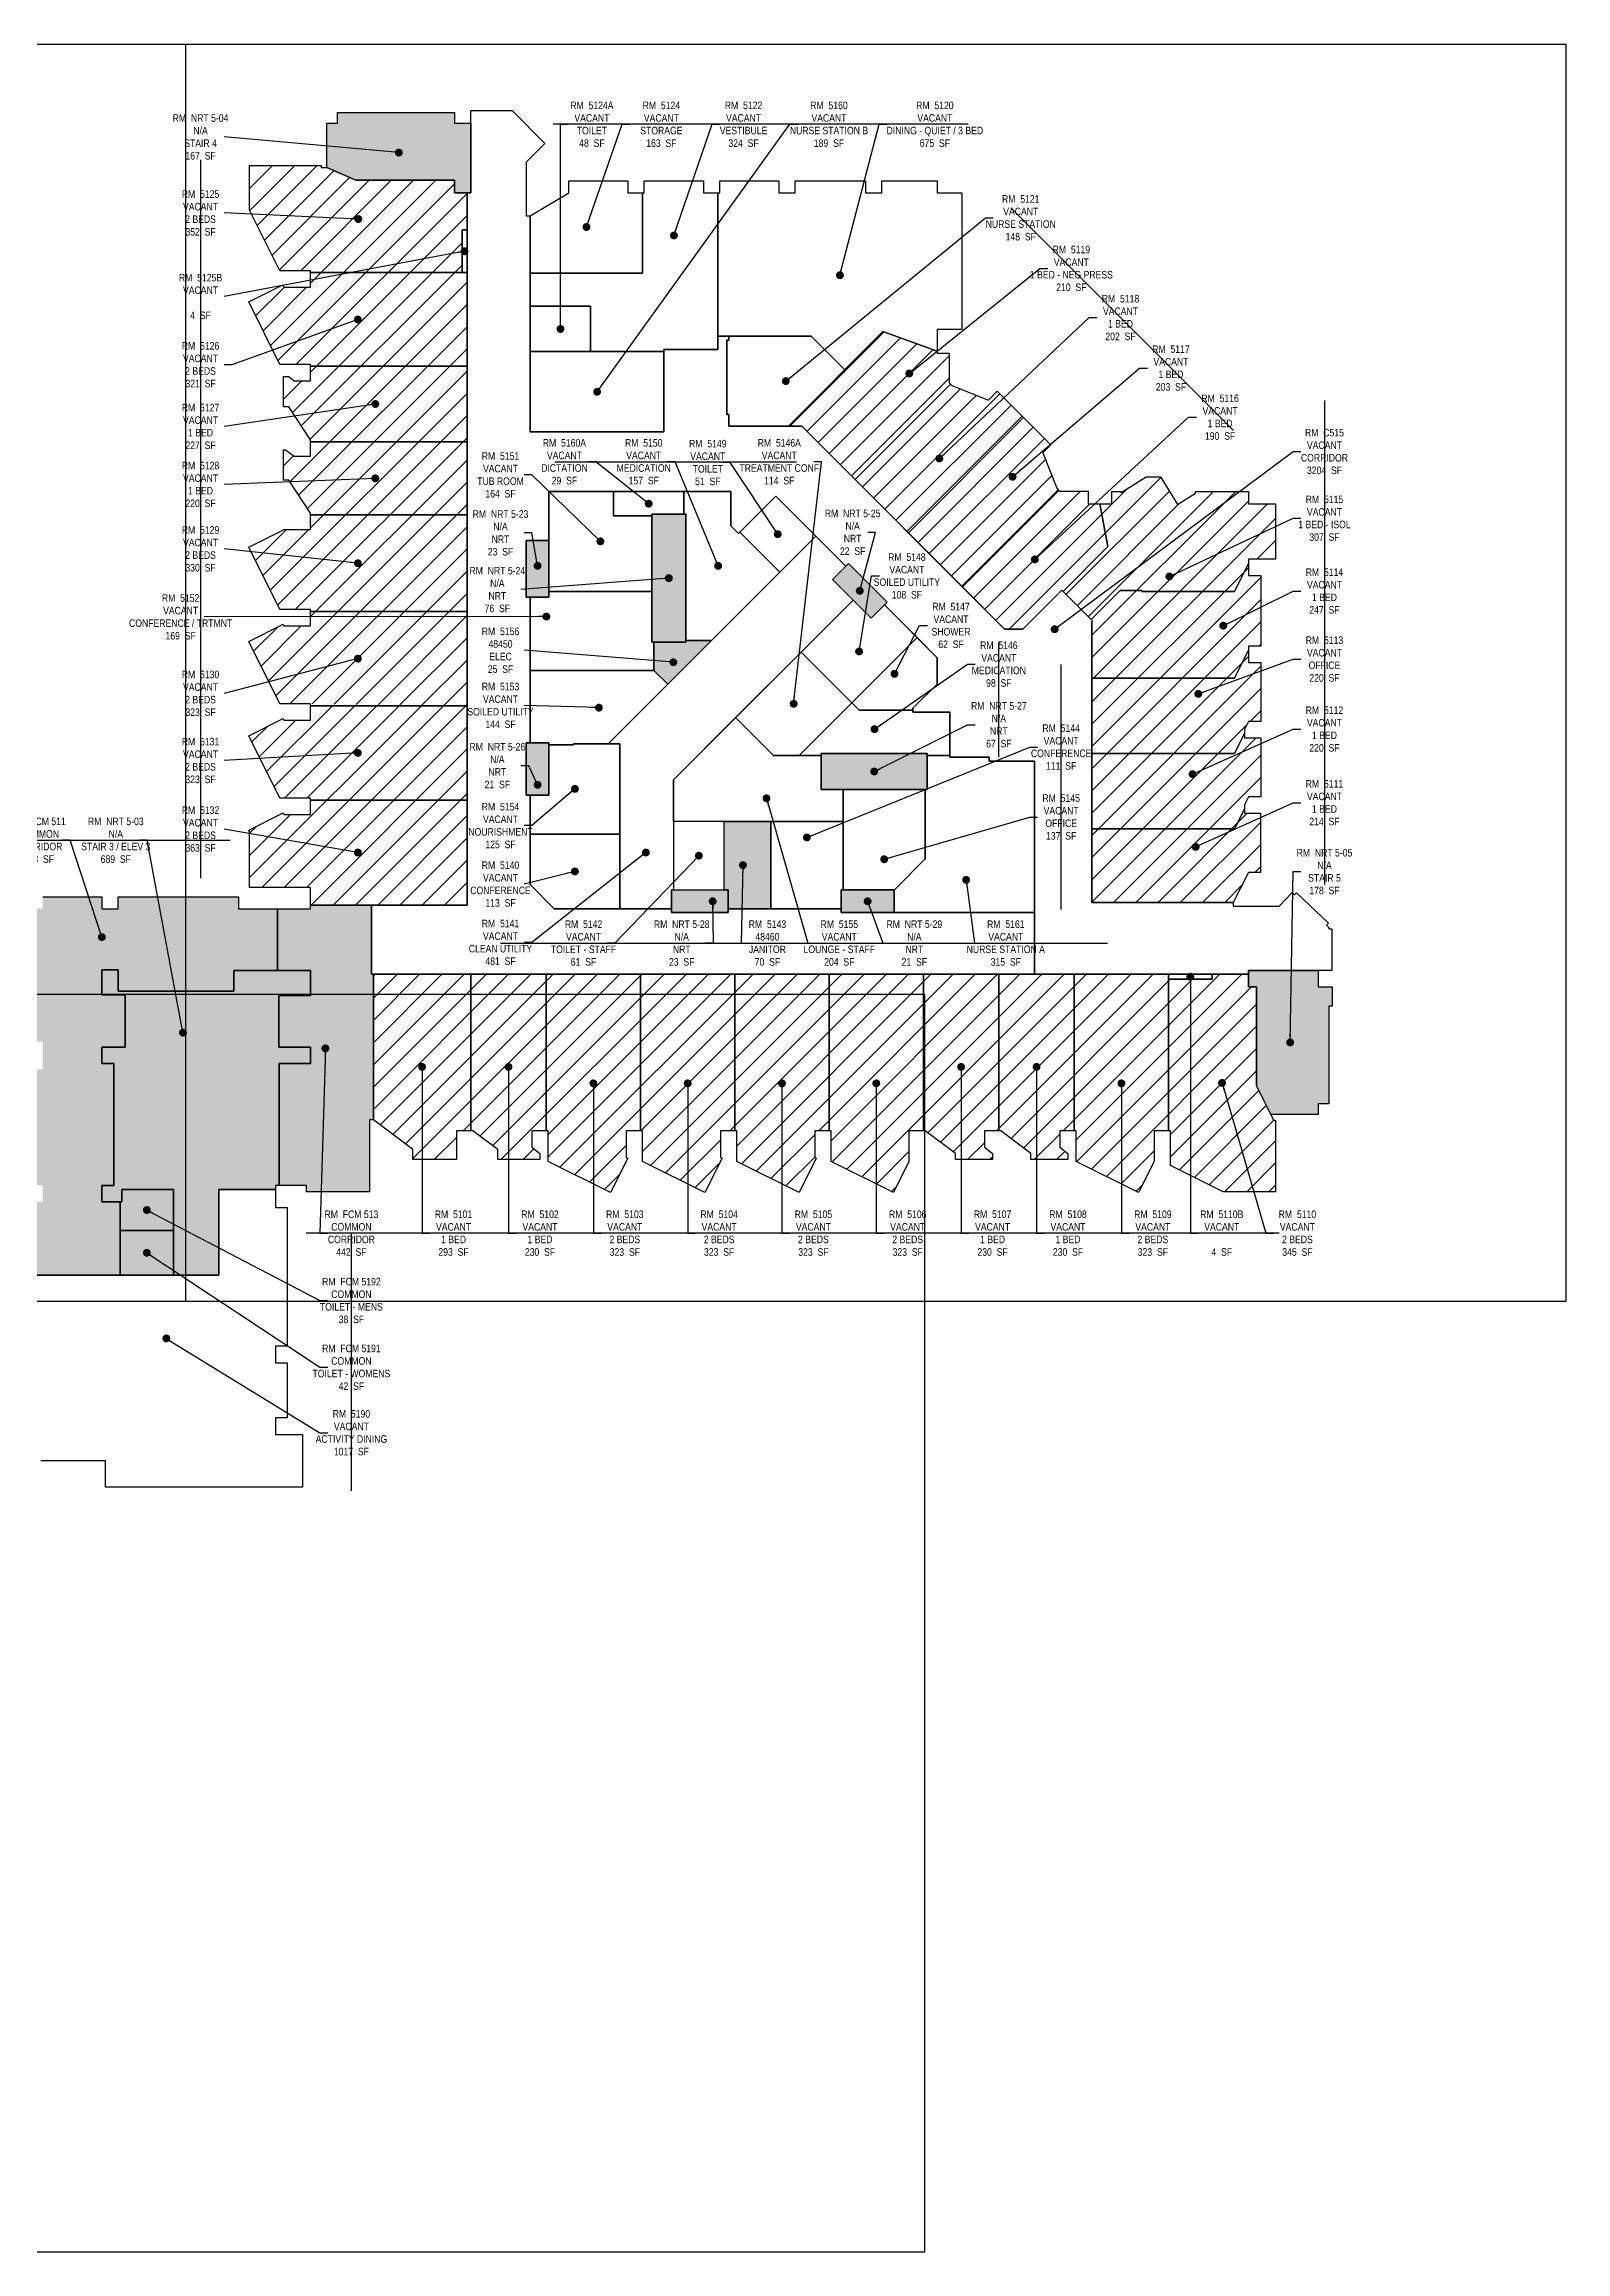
# Model space of a CAD drawing. Header units: inches. Extents: x -324 to 5664, y -490 to 4257.
# Drawn here: x 3243 to 5664, y -490 to 3022 of the extents above; entities that cross this region are included whole.
import ezdxf

# ---------------------------------------------------------------- set-up
doc = ezdxf.new("R2010")
doc.units = ezdxf.units.IN
doc.header["$LTSCALE"] = 48
doc.header["$MEASUREMENT"] = 0
doc.layers.get('Defpoints').update_dxf_attribs({"color": 31})
for name, color, linetype in [('0-LABEL', 3, 'Continuous'), ('1-NRT', 200, 'Continuous'), ('1-NRT-PTN', 253, 'Continuous'), ('3-FCM', 190, 'Continuous'), ('3-FCM-PTN', 9, 'Continuous'), ('4-OCC', 6, 'Continuous'), ('4-OCC-PTN', 95, 'Continuous'), ('4-VACANT', 60, 'Continuous'), ('4-VACANT-NONLICENSED-PTN', 253, 'Continuous')]:
    doc.layers.add(name, color=color, linetype=linetype)
doc.layers.add('VP-Window', color=2, linetype='Continuous', plot=False)
doc.styles.add('ArialN', font='ARIALN.TTF')
doc.dimstyles.new('AB-200', dxfattribs={"dimscale": 200, "dimtxt": 0.070312, "dimasz": 0.0625, "dimexe": 0.0625, "dimexo": 0.125, "dimgap": 0.1875, "dimtad": 0, "dimdec": 4, "dimrnd": 0.0625, "dimzin": 0, "dimdsep": 46, "dimlunit": 4, "dimtxsty": 'ArialN', "dimblk": 'ARCHTICK', "dimcen": 0.0625, "dimclrd": 256, "dimclre": 256, "dimclrt": 256, "dimadec": 0, "dimazin": 0, "dimtfac": 1, "dimtdec": 4, "dimtofl": 0, "dimtmove": 2, "dimatfit": 3, "dimldrblk": 'DOT', "dimfxl": 0, "dimfrac": 2, "dimtolj": 1, "dimtzin": 0, "dimlwd": -1, "dimlwe": -1, "dimarcsym": 0})

# ---------------------------------------------------------------- blocks, each defined once
blk = doc.blocks.new('_ArchTick')
at = {"const_width": 0.15}
blk.add_lwpolyline([(-0.5, -0.5), (0.5, 0.5)], dxfattribs=at)
blk = doc.blocks.new('_Dot')
at = {"lineweight": -2}
blk.add_line((-0.5, 0), (-1, 0), dxfattribs=at)
at = {"const_width": 0.5}
blk.add_lwpolyline([(-0.25, 0, 1), (0.25, 0, 1)], format="xyb", close=True, dxfattribs=at)

msp = doc.modelspace()

# ---------------------------------------------------------------- hatches: boundary and pattern name
at = {"layer": '1-NRT-PTN'}
for points in [[(3692.5, 2825.43377), (3692.5, 2896), (3709.5, 2896), (3709.5, 2913), (3895.5, 2913), (3895.5, 2896), (3921.5, 2896), (3921.5, 2785), (3895.5, 2785), (3895.5, 2805), (3738.46208, 2805)], [(4209.5, 2274), (4263.5, 2274), (4263.5, 2070), (4209.5, 2070)], [(4009.67066, 2232), (4045.73572, 2232), (4045.73572, 2142), (4009.67066, 2142)], [(4558.22792, 2108.36039), (4496.70963, 2169.87868), (4522.16548, 2195.33452), (4583.68377, 2133.81623)], [(4045.73572, 1827), (4009.67066, 1827), (4009.67066, 1910), (4045.73572, 1910)], [(4479, 1893), (4647.5, 1893), (4647.5, 1836), (4479, 1836)], [(4240.73572, 1676), (4330.73572, 1676), (4330.73572, 1640), (4240.73572, 1640)], [(4594.73572, 1640), (4510.73572, 1640), (4510.73572, 1676), (4594.73572, 1676)], [(3520.73572, 1063.375), (3448.73572, 1063.375), (3448.73572, 1199.28465), (3366.49586, 1199.28465), (3366.49586, 1180), (3334.5, 1180), (3334.5, 1206), (3353.5, 1206), (3353.5, 1400), (3334.5, 1400), (3334.5, 1426), (3371.5, 1426), (3371.5, 1509), (3334.5, 1509), (3334.5, 1549), (3360.5, 1549), (3360.5, 1515), (3544.5, 1515), (3544.5, 1548), (3666.5, 1548), (3666.5, 1508), (3615.968, 1508), (3615.968, 1426), (3666.5, 1426), (3666.5, 1400), (3616.5, 1400), (3616.5, 1206), (3610.5, 1206), (3610.5, 1199.28465), (3520.73572, 1199.28465)], [(5158.5, 1548), (5269.5, 1548), (5269.5, 1522), (5291.5, 1522), (5291.5, 1491), (5286.5, 1491), (5286.5, 1336), (5269.5, 1336), (5269.5, 1319), (5204.08769, 1319), (5194.04577, 1319), (5171.5, 1364.55494), (5171.5, 1522), (5158.5, 1522)]]:
    msp.add_hatch(color=256, dxfattribs=at).paths.add_polyline_path(points)
at = {"layer": '3-FCM-PTN'}
for points in [[(3363.49586, 1180), (3363.49586, 1063.375), (3220.5, 1063.375), (3220.5, 1180), (3240.5, 1180), (3240.5, 1206), (3220.5, 1206), (3220.5, 1353.5), (3226.5, 1353.5), (3226.5, 1359.5), (3216.73572, 1359.5), (3216.73572, 1390.63533), (3240.5, 1390.63533), (3240.5, 1434.84467), (3177.44671, 1434.84467), (3177.44671, 1434), (3163.5, 1434), (3163.5, 1532), (3192.5, 1532), (3192.5, 1646), (3240.5, 1646), (3240.5, 1665), (3334.5, 1665), (3334.5, 1646), (3360.5, 1646), (3360.5, 1665), (3552, 1665), (3552, 1646.17644), (3613.73572, 1646.17644), (3613.73572, 1548), (3544.5, 1548), (3544.5, 1515), (3360.5, 1515), (3360.5, 1549), (3334.5, 1549), (3334.5, 1509), (3371.5, 1509), (3371.5, 1426), (3334.5, 1426), (3334.5, 1400), (3353.5, 1400), (3353.5, 1206), (3334.5, 1206), (3334.5, 1180)], [(3613.73572, 1548), (3613.73572, 1646.17644), (3640.5, 1646.17644), (3640.5, 1646), (3666.5, 1646), (3666.5, 1652), (3763.5, 1652), (3763.5, 1542), (3766.5, 1542), (3766.5, 1310.25463), (3760.5, 1310.25463), (3760.5, 1196), (3660, 1196), (3660, 1206), (3616.5, 1206), (3616.5, 1400), (3666.5, 1400), (3666.5, 1426), (3615.968, 1426), (3615.968, 1508), (3666.5, 1508), (3666.5, 1548)], [(3363.49586, 1180), (3366.49586, 1180), (3366.49586, 1199.28465), (3448.73572, 1199.28465), (3448.73572, 1134.32982), (3363.49586, 1134.32982)], [(3363.49586, 1134.32982), (3448.73572, 1134.32982), (3448.73572, 1063.375), (3363.49586, 1063.375)]]:
    msp.add_hatch(color=256, dxfattribs=at).paths.add_polyline_path(points)
at = {"layer": '4-OCC-PTN'}
for color, points in [(55, [(4234.80709, 2003.43555), (4212.5, 2025), (4212.5, 2070), (4263.5, 2070), (4263.5, 2073), (4304.37154, 2073)]), (201, [(4324.73572, 1676), (4324.73572, 1785), (4398.5, 1785), (4398.5, 1646), (4330.73572, 1646), (4330.73572, 1676)])]:
    msp.add_hatch(color=color, dxfattribs=at).paths.add_polyline_path(points)
at = {"layer": '4-VACANT-NONLICENSED-PTN'}
h = msp.add_hatch(dxfattribs=at)
h.set_pattern_fill('ANSI31', color=256, scale=200)
h.paths.add_polyline_path([(5171.5, 1364.55494), (5171.5, 1522), (5158.5, 1522), (5158.5, 1542), (5100.73572, 1542), (5100.73572, 1534), (5031.5, 1534), (5031.5, 1293), (5034.5, 1293), (5034.5, 1237.7336), (5118.14937, 1196), (5201.5, 1196), (5201.5, 1310), (5198.5, 1310)])
h.paths.add_polyline_path([(5031.5, 1542), (4881.5, 1542), (4881.5, 1293), (4884.5, 1293), (4884.5, 1244.21944), (4983.87406, 1194.64062), (5008.5, 1244), (5008.5, 1293), (5031.5, 1293)])
h.paths.add_polyline_path([(4881.5, 1542), (4761.5, 1542), (4761.5, 1293), (4764.5, 1293), (4812.48711, 1257), (4812.48711, 1247), (4871.5, 1247), (4871.5, 1257), (4858.5, 1267), (4858.5, 1293), (4881.5, 1293)])
h.paths.add_polyline_path([(4761.5, 1542), (4641.5, 1542), (4641.5, 1293), (4644.5, 1293), (4692.48711, 1257), (4692.48711, 1247), (4751.5, 1247), (4751.5, 1257), (4738.5, 1267), (4738.5, 1293), (4761.5, 1293)])
h.paths.add_polyline_path([(4641.5, 1542), (4491.5, 1542), (4491.5, 1293), (4494.5, 1293), (4494.5, 1244.21944), (4593.87406, 1194.64062), (4618.5, 1244), (4618.5, 1293), (4641.5, 1293)])
h.paths.add_polyline_path([(4491.5, 1542), (4341.5, 1542), (4341.5, 1293), (4344.5, 1293), (4344.5, 1244.21944), (4443.87406, 1194.64062), (4471.09094, 1249.19319), (4468.5, 1250.48584), (4468.5, 1293), (4491.5, 1293)])
h.paths.add_polyline_path([(4341.5, 1542), (4191.5, 1542), (4191.5, 1293), (4194.5, 1293), (4194.5, 1244.21944), (4293.87406, 1194.64062), (4321.09094, 1249.19319), (4318.5, 1250.48584), (4318.5, 1293), (4341.5, 1293)])
h.paths.add_polyline_path([(4191.5, 1542), (4041.5, 1542), (4041.5, 1293), (4044.5, 1293), (4044.5, 1244.21944), (4143.87406, 1194.64062), (4171.09094, 1249.19319), (4168.5, 1250.48584), (4168.5, 1293), (4191.5, 1293)])
h.paths.add_polyline_path([(4041.5, 1542), (3921.5, 1542), (3921.5, 1293), (3924.5, 1293), (3964.48926, 1263), (3964.48926, 1247), (4031.5, 1247), (4031.5, 1256.5076), (4018.5, 1267), (4018.5, 1293), (4041.5, 1293)])
h.paths.add_polyline_path([(3921.5, 1542), (3766.5, 1542), (3766.5, 1310.25463), (3829.48926, 1263), (3829.48926, 1247), (3898.5, 1247), (3898.5, 1293), (3921.5, 1293)])
h.paths.add_polyline_path([(3915.5, 1819), (3666.5, 1819), (3666.5, 1796), (3623.98584, 1796), (3622.69319, 1798.59094), (3568.14062, 1771.37406), (3569.5, 1768.64937), (3569.5, 1680), (3666.5, 1680), (3666.5, 1652), (3915.5, 1652)])
h.paths.add_polyline_path([(3915.5, 1969), (3666.5, 1969), (3666.5, 1946), (3623.98584, 1946), (3622.69319, 1948.59094), (3568.14062, 1921.37406), (3617.71944, 1822), (3666.5, 1822), (3666.5, 1819), (3915.5, 1819)])
h.paths.add_polyline_path([(3915.5, 2119), (3666.5, 2119), (3666.5, 2096), (3623.98584, 2096), (3622.69319, 2098.59094), (3568.14062, 2071.37406), (3617.71944, 1972), (3666.5, 1972), (3915.5, 1969)])
h.paths.add_polyline_path([(3915.5, 2272.5), (3666.5, 2272.5), (3666.5, 2249.5), (3624.51528, 2249.5), (3568.14062, 2221.37406), (3617.71944, 2122), (3666.5, 2122), (3666.5, 2119), (3915.5, 2119)])
h.paths.add_polyline_path([(3915.5, 2389), (3666.5, 2389), (3666.5, 2366), (3640.5, 2366), (3626.5, 2376), (3623.49347, 2376), (3623.49347, 2328), (3631.73572, 2328), (3668.48653, 2272.5), (3915.5, 2272.5)])
h.paths.add_polyline_path([(3915.5, 2509), (3666.5, 2509), (3666.5, 2486), (3640.5, 2486), (3631.73572, 2493), (3623.49347, 2493), (3623.49347, 2444.5), (3631.73572, 2444.5), (3668.48653, 2389), (3915.5, 2389)])
h.paths.add_polyline_path([(3915.5, 2658), (3666.5, 2658), (3666.5, 2635), (3623.98584, 2635), (3622.29372, 2638.39164), (3568.14062, 2611.37406), (3617.71944, 2512), (3666.5, 2512), (3666.5, 2509), (3915.5, 2509)])
h.paths.add_polyline_path([(3915.5, 2785), (3895.5, 2785), (3895.5, 2805), (3738.46208, 2805), (3692.5, 2825.43377), (3683.5, 2825.43377), (3683.5, 2828.43377), (3569.5, 2828.43377), (3569.5, 2757.64937), (3617.71944, 2661), (3666.5, 2661), (3666.5, 2658), (3907.5, 2658), (3907.5, 2726), (3915.5, 2726)])
h = msp.add_hatch(dxfattribs=at)
h.set_pattern_fill('ANSI31', color=256, scale=200)
h.paths.add_polyline_path([(5177.5, 1798), (5152.2082, 1798), (5152.2082, 1804.7082), (5136.3541, 1773), (4909.5, 1773), (4909.5, 1764), (4909.26428, 1656), (5134.5, 1656), (5158.5, 1704), (5177.5, 1704)])
h.paths.add_polyline_path([(5178.5, 1918), (5152.2082, 1918), (5152.2082, 1924.7082), (5136.3541, 1893), (4909.5, 1893), (4909.5, 1884), (4909.5, 1839), (4909.5, 1773), (5136.3541, 1773), (5152.2082, 1804.7082), (5152.2082, 1811.41641), (5158.5, 1824), (5178.5, 1824)])
h.paths.add_polyline_path([(5178.5, 2038), (5158.5, 2038), (5158.5, 2057.2918), (5136.3541, 2013), (4909.5, 2013.11956), (4909.5, 1893), (5136.3541, 1893), (5152.2082, 1924.7082), (5152.2082, 1931.41641), (5158.5, 1944), (5178.5, 1944)])
h.paths.add_polyline_path([(5178.5, 2176), (5158.5, 2176), (5158.5, 2195.2918), (5136.3541, 2151), (4989, 2151), (4989, 2152.5), (4954.50671, 2152.5), (4908.496, 2106.48929), (4910.61732, 2104.36797), (4909.5, 2103.25065), (4909.5, 2013.11956), (5136.3541, 2013), (5158.5, 2057.2918), (5158.5, 2064), (5178.5, 2064)])
h.paths.add_polyline_path([(5201.5, 2290), (5158.5, 2290), (5158.5, 2310), (5074.5, 2310), (5074.5, 2307), (5045.7199, 2289.28917), (5018.82093, 2333), (4995.92442, 2333), (4955.94225, 2308.39559), (4954.95492, 2310), (4941, 2310), (4941, 2290), (4922.25, 2290), (4935.11062, 2222.19937), (4863.94827, 2151.03701), (4908.496, 2106.48929), (4954.50671, 2152.5), (4989, 2152.5), (4989, 2151), (5136.3541, 2151), (5158.5, 2195.2918), (5158.5, 2202), (5201.5, 2202)])
h.paths.add_polyline_path([(4935.11062, 2222.19937), (4922.25, 2290), (4903.5, 2290), (4903.5, 2310.53695), (4857.98522, 2310.53695), (4855.96511, 2312.75948), (4702.47771, 2159.27208), (4770.72392, 2091.02587), (4799.69448, 2091.02587), (4861.82695, 2153.15833), (4863.94827, 2151.03701)])
h.paths.add_polyline_path([(4855.96511, 2312.75948), (4853.945, 2314.98201), (4831.38414, 2371.38414), (4844.12868, 2384.12868), (4800.87868, 2427.37868), (4617.62489, 2244.12489), (4702.47771, 2159.27208)])
h.paths.add_polyline_path([(4800.87868, 2427.37868), (4758.87868, 2469.37868), (4744.88414, 2455.38414), (4686.6963, 2478.65928), (4684.47377, 2480.67939), (4532.77208, 2328.97771), (4617.62489, 2244.12489)])
h.paths.add_polyline_path([(4684.47377, 2480.67939), (4682.25124, 2482.69951), (4682.25124, 2530), (4663.5, 2530), (4663.5, 2533.18829), (4577.13807, 2564.26253), (4516.43777, 2503.56223), (4426.817, 2413.94146), (4447.80832, 2413.94146), (4532.77208, 2328.97771)])

# ---------------------------------------------------------------- linework, layer by layer
at = {"layer": '1-NRT'}
for points in [[(3692.5, 2825.43377), (3692.5, 2896), (3709.5, 2896), (3709.5, 2913), (3895.5, 2913), (3895.5, 2896), (3921.5, 2896), (3921.5, 2785), (3895.5, 2785), (3895.5, 2805), (3738.46208, 2805)], [(4209.5, 2274), (4263.5, 2274), (4263.5, 2070), (4209.5, 2070)], [(4009.67066, 2232), (4045.73572, 2232), (4045.73572, 2142), (4009.67066, 2142)], [(4558.22792, 2108.36039), (4496.70963, 2169.87868), (4522.16548, 2195.33452), (4583.68377, 2133.81623)], [(4045.73572, 1827), (4009.67066, 1827), (4009.67066, 1910), (4045.73572, 1910)], [(4479, 1893), (4647.5, 1893), (4647.5, 1836), (4479, 1836)], [(4240.73572, 1676), (4330.73572, 1676), (4330.73572, 1640), (4240.73572, 1640)], [(4594.73572, 1640), (4510.73572, 1640), (4510.73572, 1676), (4594.73572, 1676)], [(3520.73572, 1063.375), (3448.73572, 1063.375), (3448.73572, 1199.28465), (3366.49586, 1199.28465), (3366.49586, 1180), (3334.5, 1180), (3334.5, 1206), (3353.5, 1206), (3353.5, 1400), (3334.5, 1400), (3334.5, 1426), (3371.5, 1426), (3371.5, 1509), (3334.5, 1509), (3334.5, 1549), (3360.5, 1549), (3360.5, 1515), (3544.5, 1515), (3544.5, 1548), (3666.5, 1548), (3666.5, 1508), (3615.968, 1508), (3615.968, 1426), (3666.5, 1426), (3666.5, 1400), (3616.5, 1400), (3616.5, 1206), (3610.5, 1206), (3610.5, 1199.28465), (3520.73572, 1199.28465)], [(5158.5, 1548), (5269.5, 1548), (5269.5, 1522), (5291.5, 1522), (5291.5, 1491), (5286.5, 1491), (5286.5, 1336), (5269.5, 1336), (5269.5, 1319), (5204.08769, 1319), (5194.04577, 1319), (5171.5, 1364.55494), (5171.5, 1522), (5158.5, 1522)]]:
    msp.add_lwpolyline(points, close=True, dxfattribs=at)
at = {"layer": '3-FCM'}
msp.add_lwpolyline([(3240.5, 1665), (3334.5, 1665), (3334.5, 1646), (3360.5, 1646), (3360.5, 1665), (3552, 1665), (3552, 1646.17644), (3613.73572, 1646.17644), (3613.73572, 1548), (3544.5, 1548), (3544.5, 1515), (3360.5, 1515), (3360.5, 1549), (3334.5, 1549), (3334.5, 1509), (3371.5, 1509), (3371.5, 1426), (3334.5, 1426), (3334.5, 1400), (3353.5, 1400), (3353.5, 1206), (3334.5, 1206), (3334.5, 1180), (3363.49586, 1180), (3363.49586, 1063.375), (3220.5, 1063.375)], dxfattribs=at)
for points in [[(3613.73572, 1548), (3613.73572, 1646.17644), (3640.5, 1646.17644), (3640.5, 1646), (3666.5, 1646), (3666.5, 1652), (3763.5, 1652), (3763.5, 1542), (3766.5, 1542), (3766.5, 1310.25463), (3760.5, 1310.25463), (3760.5, 1196), (3660, 1196), (3660, 1206), (3616.5, 1206), (3616.5, 1400), (3666.5, 1400), (3666.5, 1426), (3615.968, 1426), (3615.968, 1508), (3666.5, 1508), (3666.5, 1548)], [(3363.49586, 1180), (3366.49586, 1180), (3366.49586, 1199.28465), (3448.73572, 1199.28465), (3448.73572, 1134.32982), (3363.49586, 1134.32982)], [(3363.49586, 1134.32982), (3448.73572, 1134.32982), (3448.73572, 1063.375), (3363.49586, 1063.375)]]:
    msp.add_lwpolyline(points, close=True, dxfattribs=at)
at = {"layer": '4-OCC'}
for points in [[(4234.80709, 2003.43555), (4212.5, 2025), (4212.5, 2070), (4263.5, 2070), (4263.5, 2073), (4304.37154, 2073)], [(4324.73572, 1676), (4324.73572, 1785), (4398.5, 1785), (4398.5, 1646), (4330.73572, 1646), (4330.73572, 1676)]]:
    msp.add_lwpolyline(points, close=True, dxfattribs=at)
at = {"layer": '4-VACANT'}
for points in [[(3763.5, 1542), (3763.5, 1652), (3915.5, 1652), (3915.5, 2785), (3921.5, 2785), (3921.5, 2916), (3987.01472, 2916), (4039.34269, 2863.67203), (4009.67066, 2834), (4009.67066, 2748.26023), (4016.10552, 2748.26023), (4016.10552, 2404.59475), (4228.70247, 2404.59475), (4228.70247, 2535.61932), (4314.5, 2535.61932), (4314.5, 2556.91295), (4331.73186, 2556.91295), (4331.73186, 2550.82905), (4328.68991, 2550.82905), (4328.68991, 2432.19314), (4331.73186, 2432.19314), (4331.73186, 2413.94146), (4447.80832, 2413.94146), (4770.72392, 2091.02587), (4799.69448, 2091.02587), (4861.82695, 2153.15833), (4910.61732, 2104.36797), (4909.5, 2103.25065), (4909.26428, 1656), (5134.5, 1656), (5134.5, 1650), (5207.5, 1650), (5228.25653, 1671.74494), (5232.08572, 1668.0898), (5235.19286, 1671.3449), (5285.85232, 1622.98814), (5282.74518, 1619.73304), (5286.5, 1616.14889), (5286.5, 1614), (5291, 1614), (5291, 1548), (5158.5, 1548), (5158.5, 1542), (4818, 1542), (4818, 1881), (4746, 1881), (4746, 1887), (4683.5, 1887), (4683.5, 1959), (4624.87825, 1959), (4624.87825, 1965), (4663.5, 2003.62175), (4663.5, 2045.51472), (4579.44113, 2129.57359), (4583.68377, 2133.81623), (4522.16548, 2195.33452), (4517.92284, 2191.09188), (4406.55352, 2302.4612), (4347.15655, 2243.06423), (4335, 2255.22078), (4335, 2310), (4045.73572, 2310), (4045.73572, 2232), (4009.67066, 2232), (4009.67066, 2142), (4015.67066, 2142), (4015.67066, 1910), (4009.67066, 1910), (4009.67066, 1827), (4015.67066, 1827), (4015.67066, 1684.48528), (4054.15594, 1646), (4240.73572, 1646), (4240.73572, 1640), (4330.73572, 1640), (4330.73572, 1646), (4510.73572, 1646), (4510.73572, 1640), (4817.98438, 1640), (4817.98438, 1542)], [(3915.5, 2726), (3907.5, 2726), (3907.5, 2658), (3666.5, 2658), (3666.5, 2661), (3617.71944, 2661), (3569.5, 2757.64937), (3569.5, 2828.43377), (3683.5, 2828.43377), (3683.5, 2825.43377), (3692.5, 2825.43377), (3738.46208, 2805), (3895.5, 2805), (3895.5, 2785), (3915.5, 2785)], [(4016.10552, 2657.29718), (4016.10552, 2748.26023), (4077.5, 2785), (4077.5, 2804), (4171.5, 2804), (4171.5, 2785), (4194.84427, 2785), (4194.84427, 2657.29718)], [(4016.10552, 2657.29718), (4194.84427, 2657.29718), (4194.84427, 2785), (4197.5, 2785), (4197.5, 2804), (4291.5, 2804), (4291.5, 2785), (4314.5, 2785), (4314.5, 2535.61932), (4314.5, 2535.61932), (4314.5, 2535.61932), (4228.70247, 2535.61932), (4228.70247, 2532.36297), (4112.10552, 2532.36297), (4112.10552, 2604.45398), (4016.10552, 2604.45398)], [(4314.5, 2556.91295), (4314.5, 2785), (4317.5, 2785), (4317.5, 2804), (4411.5, 2804), (4411.5, 2785), (4437.5, 2785), (4437.5, 2804), (4549.5, 2804), (4549.5, 2785), (4575.5, 2785), (4575.5, 2804.17681), (4663.5, 2804.17681), (4663.5, 2785), (4702.84934, 2785.05894), (4702.84934, 2567.72981), (4663.5, 2567.72981), (4663.5, 2533.18829), (4577.13807, 2564.26253), (4516.43777, 2503.56223), (4462.90796, 2557.09204)], [(3915.5, 2658), (3907.5, 2658), (3907.5, 2726), (3915.5, 2726)], [(3915.5, 2509), (3666.5, 2509), (3666.5, 2512), (3617.71944, 2512), (3568.14062, 2611.37406), (3622.29372, 2638.39164), (3623.98584, 2635), (3666.5, 2635), (3666.5, 2658), (3915.5, 2658)], [(4016.10552, 2604.45398), (4112.10552, 2604.45398), (4112.10552, 2532.36297), (4016.10552, 2532.36297)], [(4426.817, 2413.94146), (4577.13807, 2564.26253), (4663.5, 2533.18829), (4663.5, 2530), (4682.25124, 2530), (4682.25124, 2482.69951), (4684.47377, 2480.67939), (4532.77208, 2328.97771), (4447.80832, 2413.94146)], [(4016.10552, 2532.36297), (4228.70247, 2532.36297), (4228.70247, 2404.59475), (4016.10552, 2404.59475)], [(4331.73186, 2556.91295), (4462.90796, 2557.09204), (4516.43777, 2503.56223), (4426.817, 2413.94146), (4331.73186, 2413.94146), (4331.73186, 2432.19314), (4328.68991, 2432.19314), (4328.68991, 2550.82905), (4331.73186, 2550.82905)], [(3915.5, 2389), (3666.5, 2389), (3666.5, 2392), (3631.73572, 2444.5), (3623.49347, 2444.5), (3623.49347, 2493), (3631.73572, 2493), (3640.5, 2486), (3666.5, 2486), (3666.5, 2509), (3915.5, 2509)], [(4532.77208, 2328.97771), (4684.47377, 2480.67939), (4686.6963, 2478.65928), (4744.88414, 2455.38414), (4758.87868, 2469.37868), (4800.87868, 2427.37868), (4617.62489, 2244.12489)], [(4617.62489, 2244.12489), (4800.87868, 2427.37868), (4844.12868, 2384.12868), (4831.38414, 2371.38414), (4853.945, 2314.98201), (4855.96511, 2312.75948), (4702.47771, 2159.27208)], [(3915.5, 2272.5), (3666.5, 2272.5), (3666.5, 2275.5), (3631.73572, 2328), (3623.49347, 2328), (3623.49347, 2376), (3626.5, 2376), (3640.5, 2366), (3666.5, 2366), (3666.5, 2389), (3915.5, 2389)], [(4863.94827, 2151.03701), (4935.11062, 2222.19937), (4922.25, 2290), (4941, 2290), (4941, 2310), (4954.95492, 2310), (4955.94225, 2308.39559), (4995.92442, 2333), (5018.82093, 2333), (5045.7199, 2289.28917), (5074.5, 2307), (5074.5, 2310), (5158.5, 2310), (5158.5, 2290), (5201.5, 2290), (5201.5, 2202), (5158.5, 2202), (5158.5, 2195.2918), (5136.3541, 2151), (4989, 2151), (4989, 2152.5), (4954.50671, 2152.5), (4908.496, 2106.48929)], [(4148.5, 2310), (4148.5, 2271), (4209.5, 2271), (4209.5, 2151), (4045.73572, 2151), (4045.73572, 2310)], [(4148.5, 2310), (4260.5, 2310), (4260.5, 2274), (4209.5, 2274), (4209.5, 2271), (4148.5, 2271)], [(4304.37154, 2073), (4263.5, 2073), (4263.5, 2274), (4260.5, 2274), (4260.5, 2310), (4335, 2310), (4335, 2255.22078), (4347.15655, 2243.06423), (4349.20546, 2245.11314), (4412.91748, 2181.54594)], [(4349.20546, 2245.11314), (4406.55352, 2302.4612), (4470.19313, 2238.82159), (4412.91748, 2181.54594)], [(4702.47771, 2159.27208), (4855.96511, 2312.75948), (4857.98522, 2310.53695), (4903.5, 2310.53695), (4903.5, 2290), (4922.25, 2290), (4935.11062, 2222.19937), (4863.94827, 2151.03701), (4861.82695, 2153.15833), (4799.69448, 2091.02587), (4770.72392, 2091.02587)], [(3915.5, 2119), (3666.5, 2119), (3666.5, 2122), (3617.71944, 2122), (3568.14062, 2221.37406), (3624.51528, 2249.5), (3666.5, 2249.5), (3666.5, 2272.5), (3915.5, 2272.5)], [(4158.5, 1646), (4158.5, 1908.5), (4139.87154, 1908.5), (4410.79616, 2179.42462), (4412.91748, 2181.54594), (4470.19313, 2238.82159), (4517.92284, 2191.09188), (4496.70963, 2169.87868), (4529.5901, 2136.99821), (4243.73572, 1851.14384), (4243.73572, 1676), (4240.73572, 1676), (4240.73572, 1646)], [(4908.496, 2106.48929), (4954.50671, 2152.5), (4989, 2152.5), (4989, 2151), (5136.3541, 2151), (5158.5, 2195.2918), (5158.5, 2176), (5178.5, 2176), (5178.5, 2064), (5158.5, 2064), (5158.5, 2057.2918), (5136.3541, 2013), (4909.5, 2013.11956), (4909.5, 2103.25065), (4910.61732, 2104.36797)], [(4045.73572, 2151), (4209.5, 2151), (4209.5, 2070), (4212.5, 2070), (4212.5, 2025), (4015.67066, 2025), (4015.67066, 2142), (4045.73572, 2142)], [(3915.5, 1969), (3666.5, 1969), (3666.5, 1972), (3617.71944, 1972), (3568.14062, 2071.37406), (3622.69319, 2098.59094), (3623.98584, 2096), (3666.5, 2096), (3666.5, 2119), (3915.5, 2119)], [(4527.46878, 1973.65655), (4446.8586, 2054.26672), (4529.5901, 2136.99821), (4558.22792, 2108.36039), (4579.44113, 2129.57359), (4631.41347, 2077.60124)], [(4527.46878, 1973.65655), (4631.41347, 2077.60124), (4663.5, 2045.51472), (4663.5, 2003.62175), (4624.87825, 1965), (4624.87825, 1962), (4539.12532, 1962)], [(4443.81223, 1890), (4402.75736, 1890), (4342.67462, 1950.08274), (4446.8586, 2054.26672), (4527.46878, 1973.65655)], [(4909.5, 2013.11956), (5136.3541, 2013), (5158.5, 2057.2918), (5158.5, 2038), (5178.5, 2038), (5178.5, 1944), (5158.5, 1944), (5152.2082, 1931.41641), (5152.2082, 1924.7082), (5136.3541, 1893), (4909.5, 1893)], [(4015.67066, 2025), (4212.5, 2025), (4234.80709, 2003.43555), (4139.87154, 1908.5), (4084.73572, 1908.5), (4084.73572, 1907), (4045.73572, 1907), (4045.73572, 1910), (4015.67066, 1910)], [(3915.5, 1819), (3666.5, 1819), (3666.5, 1822), (3617.71944, 1822), (3568.14062, 1921.37406), (3622.69319, 1948.59094), (3623.98584, 1946), (3666.5, 1946), (3666.5, 1969), (3915.5, 1969)], [(4683.5, 1890), (4647.5, 1890), (4647.5, 1893), (4479, 1893), (4479, 1890), (4443.81223, 1890), (4527.46878, 1973.65655), (4539.12532, 1962), (4624.87825, 1962), (4624.87825, 1959), (4683.5, 1959)], [(4513.73572, 1785), (4243.73572, 1785), (4243.73572, 1851.14384), (4342.67462, 1950.08274), (4402.75736, 1890), (4479, 1890), (4479, 1836), (4513.73572, 1836)], [(4045.73572, 1907), (4084.73572, 1907), (4084.73572, 1908.5), (4158.5, 1908.5), (4158.5, 1765), (4015.67066, 1765), (4015.67066, 1827), (4045.73572, 1827)], [(4909.5, 1893), (5136.3541, 1893), (5152.2082, 1924.7082), (5152.2082, 1918), (5178.5, 1918), (5178.5, 1824), (5158.5, 1824), (5152.2082, 1811.41641), (5152.2082, 1804.7082), (5136.3541, 1773), (4909.5, 1773), (4909.5, 1839), (4909.5, 1884)], [(4594.73572, 1640), (4594.73572, 1676), (4595.25736, 1676), (4644.5, 1725.24264), (4644.5, 1836), (4647.5, 1836), (4647.5, 1890), (4683.5, 1890), (4683.5, 1887), (4746, 1887), (4746, 1881), (4818, 1881), (4818, 1640)], [(4513.73572, 1676), (4513.73572, 1836), (4644.5, 1836), (4644.5, 1725.24264), (4595.25736, 1676)], [(3915.5, 1819), (3915.5, 1652), (3666.5, 1652), (3666.5, 1680), (3569.5, 1680), (3569.5, 1768.64937), (3568.14062, 1771.37406), (3622.69319, 1798.59094), (3623.98584, 1796), (3666.5, 1796), (3666.5, 1819)], [(4909.5, 1773), (5136.3541, 1773), (5152.2082, 1804.7082), (5152.2082, 1798), (5177.5, 1798), (5177.5, 1704), (5158.5, 1704), (5134.5, 1656), (4909.26428, 1656), (4909.26428, 1719), (4909.5, 1764)], [(4015.67066, 1765), (4158.5, 1765), (4158.5, 1646), (4054.15594, 1646), (4015.67066, 1684.48528)], [(4243.73572, 1676), (4324.73572, 1676), (4324.73572, 1785), (4243.73572, 1785)], [(4398.5, 1646), (4398.5, 1785), (4513.73572, 1785), (4513.73572, 1676), (4510.73572, 1676), (4510.73572, 1646)], [(3766.5, 1310.25463), (3766.5, 1542), (3921.5, 1542), (3921.5, 1293), (3898.5, 1293), (3898.5, 1247), (3829.48926, 1247), (3829.48926, 1263)], [(3921.5, 1293), (3921.5, 1542), (4041.5, 1542), (4041.5, 1293), (4018.5, 1293), (4018.5, 1267), (4031.5, 1256.5076), (4031.5, 1247), (3964.48926, 1247), (3964.48926, 1263), (3924.5, 1293)], [(4041.5, 1293), (4041.5, 1542), (4191.5, 1542), (4191.5, 1293), (4168.5, 1293), (4168.5, 1250.48584), (4171.09094, 1249.19319), (4143.87406, 1194.64062), (4044.5, 1244.21944), (4044.5, 1293)], [(4191.5, 1293), (4191.5, 1542), (4341.5, 1542), (4341.5, 1293), (4318.5, 1293), (4318.5, 1250.48584), (4321.09094, 1249.19319), (4293.87406, 1194.64062), (4194.5, 1244.21944), (4194.5, 1293)], [(4341.5, 1293), (4341.5, 1542), (4491.5, 1542), (4491.5, 1293), (4468.5, 1293), (4468.5, 1250.48584), (4471.09094, 1249.19319), (4443.87406, 1194.64062), (4344.5, 1244.21944), (4344.5, 1293)], [(4491.5, 1293), (4491.5, 1542), (4641.5, 1542), (4641.5, 1293), (4618.5, 1293), (4618.5, 1244), (4593.87406, 1194.64062), (4494.5, 1244.21944), (4494.5, 1293)], [(4641.5, 1293), (4641.5, 1542), (4761.5, 1542), (4761.5, 1293), (4738.5, 1293), (4738.5, 1267), (4751.5, 1257), (4751.5, 1247), (4692.48711, 1247), (4692.48711, 1257), (4644.5, 1293)], [(4761.5, 1293), (4761.5, 1542), (4881.5, 1542), (4881.5, 1293), (4858.5, 1293), (4858.5, 1267), (4871.5, 1257), (4871.5, 1247), (4812.48711, 1247), (4812.48711, 1257), (4764.5, 1293)], [(4881.5, 1293), (4881.5, 1542), (5031.5, 1542), (5031.5, 1293), (5008.5, 1293), (5008.5, 1244), (4983.87406, 1194.64062), (4884.5, 1244.21944), (4884.5, 1293)], [(5031.5, 1542), (5100.73572, 1542), (5100.73572, 1534), (5031.5, 1534)], [(5031.5, 1293), (5031.5, 1534), (5100.73572, 1534), (5100.73572, 1542), (5158.5, 1542), (5158.5, 1522), (5171.5, 1522), (5171.5, 1364.55494), (5198.5, 1310), (5201.5, 1310), (5201.5, 1196), (5118.14937, 1196), (5034.5, 1237.7336), (5034.5, 1293)]]:
    msp.add_lwpolyline(points, close=True, dxfattribs=at)
msp.add_lwpolyline([(3220.5, 1063.375), (3520.73572, 1063.375), (3520.73572, 1199.28465), (3610.5, 1199.28465), (3610.5, 1171), (3629.5, 1171), (3629.5, 950), (3610.5, 950), (3610.5, 924), (3629.5, 924), (3629.5, 836), (3610.5, 836), (3610.5, 810), (3653.5, 810), (3653.5, 726), (3340.5, 726), (3340.5, 768), (3237.5, 768)], dxfattribs=at)
at = {"layer": 'Defpoints'}
for p, q in [((4712.5, 2894), (4052.53216, 2894)), ((3491.5, 2837.43377), (3491.5, 1695)), ((4780.38225, 2761.13225), (5134.63225, 2406.88225)), ((5279.5, 2454.37117), (5279.5, 1684.87115)), ((4055.12137, 2357.14498), (4439.75054, 2357.14498)), ((4761.5, 1887), (4761.5, 2070.04197)), ((4860.63214, 1645), (4860.63214, 2034.81588)), ((3186.5, 1755), (3538.77437, 1755)), ((3968.72148, 1591.5), (4934.47204, 1591.5)), ((5207.5, 1130), (3659.5, 1130)), ((3731.5, 720), (3731.5, 1130))]:
    msp.add_line(p, q, dxfattribs=at)
at = {"layer": 'VP-Window', "color": 5}
for points in [[(767.5, 3021.50095), (3467.5, 3021.50095), (3467.5, 1021.50095), (767.5, 1021.50095)], [(1943.5, -490.49905), (4643.5, -490.49905), (4643.5, 1509.50095), (1943.5, 1509.50095)]]:
    msp.add_lwpolyline(points, close=True, dxfattribs=at)
at = {"layer": 'VP-Window'}
msp.add_lwpolyline([(2963.5, 3021.50095), (5663.5, 3021.50095), (5663.5, 1021.50095), (2963.5, 1021.50095)], close=True, dxfattribs=at)

# ---------------------------------------------------------------- texts
at = {"layer": '0-LABEL', "char_height": 12, "attachment_point": 5, "style": 'ArialN'}
for s, insert in [('RM  5124A\\PVACANT\\PTOILET\\P48  SF', (4114.10552, 2894)), ('RM  5124\\PVACANT\\PSTORAGE\\P163  SF', (4224.62386, 2894)), ('RM  5122\\PVACANT\\PVESTIBULE\\P324  SF', (4355.32609, 2894)), ('RM  5160\\PVACANT\\PNURSE STATION B\\P189  SF', (4491.23049, 2894)), ('RM  5120\\PVACANT\\PDINING - QUIET / 3 BED\\P675  SF', (4659.70934, 2894)), ('RM  NRT 5-04\\PN/A\\PSTAIR 4\\P167  SF', (3491.5, 2873.87579)), ('RM  5125\\PVACANT\\P2 BEDS\\P352  SF', (3491.5, 2752.9322)), ('RM  5121\\PVACANT\\PNURSE STATION\\P148  SF', (4796.30735, 2745.20715)), ('RM  5119\\PVACANT\\P1 BED - NEG PRESS\\P210  SF', (4876.83823, 2664.67627)), ('RM  5125B\\PVACANT\\P\\P4  SF', (3491.5, 2620)), ('RM  5118\\PVACANT\\P1 BED\\P202  SF', (4955.00843, 2586.50607)), ('RM  5126\\PVACANT\\P2 BEDS\\P321  SF', (3491.5, 2511.5)), ('RM  5117\\PVACANT\\P1 BED\\P203  SF', (5035.30307, 2506.21143)), ('RM  5116\\PVACANT\\P1 BED\\P190  SF', (5113.44042, 2428.07409)), ('RM  5127\\PVACANT\\P1 BED\\P227  SF', (3491.5, 2413.2824)), ('RM  5160A\\PVACANT\\PDICTATION\\P29  SF', (4070.39517, 2357.14498)), ('RM  5150\\PVACANT\\PMEDICATION\\P157  SF', (4196.55067, 2357.14498)), ('RM  5149\\PVACANT\\PTOILET\\P51  SF', (4298.45574, 2355.8816)), ('RM  5146A\\PVACANT\\PTREATMENT CONF\\P114  SF', (4412.17899, 2357.14498)), ('RM  C515\\PVACANT\\PCORRIDOR\\P3204  SF', (5279.5, 2373.43737)), ('RM  5128\\PVACANT\\P1 BED\\P220  SF', (3491.5, 2321.03545)), ('RM  5151\\PVACANT\\PTUB ROOM\\P164  SF', (3968.72148, 2336.20348)), ('RM  5115\\PVACANT\\P1 BED - ISOL\\P307  SF', (5279.5, 2267.30285)), ('RM  5129\\PVACANT\\P2 BEDS\\P330  SF', (3491.5, 2218.60222)), ('RM  NRT 5-23\\PN/A\\PNRT\\P23  SF', (3968.72148, 2243.97377)), ('RM  NRT 5-25\\PN/A\\PNRT\\P22  SF', (4528.91286, 2244.89518)), ('RM  NRT 5-24\\PN/A\\PNRT\\P76  SF', (3963.63204, 2153.78106)), ('RM  5148\\PVACANT\\PSOILED UTILITY\\P108  SF', (4615.24025, 2175.50372)), ('RM  5114\\PVACANT\\P1 BED\\P247  SF', (5279.5, 2151.45128)), ('RM  5152\\PVACANT\\PCONFERENCE / TRTMNT\\P169  SF', (3459.83539, 2110.35933)), ('RM  5147\\PVACANT\\PSHOWER\\P62  SF', (4685.39055, 2096.73246)), ('RM  5156\\P48450\\PELEC\\P25  SF', (3968.72148, 2057.24394)), ('RM  5113\\PVACANT\\POFFICE\\P220  SF', (5279.5, 2043.26539)), ('RM  5146\\PVACANT\\PMEDICATION\\P98  SF', (4761.5, 2035.15121)), ('RM  5130\\PVACANT\\P2 BEDS\\P323  SF', (3491.5, 1988.70378)), ('RM  5153\\PVACANT\\PSOILED UTILITY\\P144  SF', (3968.72148, 1969.47134)), ('RM  NRT 5-27\\PN/A\\PNRT\\P67  SF', (4761.5, 1938.73912)), ('RM  5112\\PVACANT\\P1 BED\\P220  SF', (5279.5, 1931.96111)), ('RM  5144\\PVACANT\\PCONFERENCE\\P111  SF', (4860.63214, 1903.24709)), ('RM  5131\\PVACANT\\P2 BEDS\\P323  SF', (3491.5, 1881.89037)), ('RM  NRT 5-26\\PN/A\\PNRT\\P21  SF', (3963.68489, 1873.67717)), ('RM  5145\\PVACANT\\POFFICE\\P137  SF', (4860.63214, 1792.02237)), ('RM  5111\\PVACANT\\P1 BED\\P214  SF', (5279.5, 1814.76819)), ('RM  FCM 511\\PCOMMON\\PCORRIDOR\\P853  SF', (3234.33066, 1755)), ('RM  NRT 5-03\\PN/A\\PSTAIR 3 / ELEV 3\\P689  SF', (3356.69653, 1755)), ('RM  5132\\PVACANT\\P2 BEDS\\P363  SF', (3491.5, 1772.87782)), ('RM  5154\\PVACANT\\PNOURISHMENT\\P125  SF', (3968.72148, 1778.33821)), ('RM  5140\\PVACANT\\PCONFERENCE\\P113  SF', (3968.72148, 1685.27421)), ('RM  NRT 5-05\\PN/A\\PSTAIR 5\\P178  SF', (5279.5, 1705.11841)), ('RM  5141\\PVACANT\\PCLEAN UTILITY\\P481  SF', (3968.69147, 1592.56066)), ('RM  5142\\PVACANT\\PTOILET - STAFF\\P61  SF', (4100.77702, 1591.5)), ('RM  NRT 5-28\\PN/A\\PNRT\\P23  SF', (4256.97795, 1591.5)), ('RM  5143\\P48460\\PJANITOR\\P70  SF', (4393.33361, 1591.5)), ('RM  5155\\PVACANT\\PLOUNGE - STAFF\\P204  SF', (4507.70454, 1591.5)), ('RM  NRT 5-29\\PN/A\\PNRT\\P21  SF', (4627.04612, 1591.5)), ('RM  5161\\PVACANT\\PNURSE STATION A\\P315  SF', (4772.5516, 1591.5)), ('RM  FCM 513\\PCOMMON\\PCORRIDOR\\P442  SF', (3731.5, 1130)), ('RM  5101\\PVACANT\\P1 BED\\P293  SF', (3894, 1130)), ('RM  5102\\PVACANT\\P1 BED\\P230  SF', (4031.5, 1130)), ('RM  5103\\PVACANT\\P2 BEDS\\P323  SF', (4166.5, 1130)), ('RM  5104\\PVACANT\\P2 BEDS\\P323  SF', (4316.5, 1130)), ('RM  5105\\PVACANT\\P2 BEDS\\P323  SF', (4466.5, 1130)), ('RM  5106\\PVACANT\\P2 BEDS\\P323  SF', (4616.5, 1130)), ('RM  5107\\PVACANT\\P1 BED\\P230  SF', (4751.5, 1130)), ('RM  5108\\PVACANT\\P1 BED\\P230  SF', (4871.5, 1130)), ('RM  5109\\PVACANT\\P2 BEDS\\P323  SF', (5006.5, 1130)), ('RM  5110B\\PVACANT\\P\\P4  SF', (5116.11786, 1130)), ('RM  5110\\PVACANT\\P2 BEDS\\P345  SF', (5236.43179, 1130)), ('RM  FCM 5192\\PCOMMON\\PTOILET - MENS\\P38  SF', (3731.5, 1022.82923)), ('RM  FCM 5191\\PCOMMON\\PTOILET - WOMENS\\P42  SF', (3731.5, 916.61732)), ('RM  5190\\PVACANT\\PACTIVITY DINING\\P1017  SF', (3731.5, 812.5009))]:
    msp.add_mtext(s, dxfattribs=dict(at, insert=insert))

# ---------------------------------------------------------------- leaders
at = {"layer": '0-LABEL', "annotation_type": 0, "has_hookline": 1}
for points, hookline_direction, text_width in [([(4064.10552, 2568.40848), (4064.10552, 2894), (4076.60552, 2894)], 0, 67.74352), ([(4105.47489, 2730.64859), (4162.12386, 2894), (4174.62386, 2894)], 0, 65.86085), ([(4122.40399, 2468.47886), (4428.73049, 2894), (4441.23049, 2894)], 0, 122.74216), ([(4244.61278, 2717.10771), (4305.32609, 2894), (4317.82609, 2894)], 0, 74.82401), ([(4508.67467, 2653.86952), (4571.33758, 2894), (4583.83758, 2894)], 0, 151.74352), ([(3807, 2849), (3529, 2873.87579)], 1, 86.85675), ([(3742.5, 2743.21688), (3529, 2752.9322)], 1, 57.96999), ([(4422.56384, 2485.51675), (4740.05735, 2745.20715), (4752.55735, 2745.20715)], 0, 109.32606), ([(3911.5, 2692), (3529, 2620)], 1, 66.99045), ([(4619.10919, 2497.64902), (4826.83823, 2664.67627), (4839.33823, 2664.67627)], 0, 129.9618), ([(3741.82031, 2583.5), (3541.5, 2511.5), (3529, 2511.5)], 1, 57.88813), ([(4666.82538, 2362.40214), (4905.00843, 2586.50607), (4917.50843, 2586.50607)], 0, 57.92087), ([(4783.35804, 2333.21391), (4985.30307, 2506.21143), (4997.80307, 2506.21143)], 0, 57.88813), ([(3769.49673, 2449), (3529, 2413.2824)], 1, 57.88813), ([(4818.79416, 2201.89267), (5063.44042, 2428.07409), (5075.94042, 2428.07409)], 0, 57.88813), ([(4204.5, 2290.5), (4120.39517, 2357.14498), (4107.89517, 2357.14498)], 1, 71.89359), ([(4314.96227, 2191.5), (4246.55067, 2357.14498), (4234.05067, 2357.14498)], 1, 84.12278), ([(4409.69929, 2242.00357), (4334.19487, 2355.8816), (4321.69487, 2355.8816)], 1, 57.92087), ([(4435.0717, 1972.13336), (4479.45524, 2357.14498), (4466.95524, 2357.14498)], 1, 125.80355), ([(4850.27145, 2090.75587), (5229.5, 2373.43737), (5242, 2373.43737)], 0, 73.9809), ([(3769.49673, 2330.75), (3529, 2321.03545)], 1, 57.92087), ([(4127.61786, 2230.5), (4018.72148, 2336.20348), (4006.22148, 2336.20348)], 1, 72.70396), ([(5032.72413, 2174.75917), (5229.5, 2267.30285), (5242, 2267.30285)], 0, 81.29059), ([(3741.82031, 2195.75), (3529, 2218.60222)], 1, 57.92087), ([(4027.70319, 2191.66865), (4018.72148, 2243.97377), (4006.22148, 2243.97377)], 1, 86.88131), ([(4540.1967, 2151.84746), (4565.51903, 2244.89518), (4553.01903, 2244.89518)], 1, 86.96317), ([(4236.5, 2172), (4001.13204, 2153.78106)], 1, 86.85675), ([(4539.13604, 2055.32738), (4558.99025, 2175.50372), (4571.49025, 2175.50372)], 0, 104.69304), ([(5118.56898, 2096.4093), (5229.5, 2151.45128), (5242, 2151.45128)], 0, 57.86357), ([(4041.61401, 2110.93533), (3497.33539, 2110.35933)], 1, 163.25239), ([(4595.48439, 2019.80062), (4635.39055, 2096.73246), (4647.89055, 2096.73246)], 0, 61.03956), ([(3741.82031, 2044), (3529, 1988.70378)], 1, 57.86357), ([(4243.69697, 2038.21778), (4006.22148, 2057.24394)], 1, 57.88813), ([(5078.80333, 1987.92641), (5229.5, 2043.26539), (5242, 2043.26539)], 0, 57.88813), ([(4563.65611, 1931.82827), (4711.5, 2035.15121), (4724, 2035.15121)], 0, 84.12278), ([(4125.23888, 1966), (4006.22148, 1969.47134)], 1, 104.69304), ([(4563.25, 1864.5), (4711.5, 1938.73912), (4724, 1938.73912)], 0, 86.88131), ([(5069.58634, 1860.3172), (5229.5, 1931.96111), (5242, 1931.96111)], 0, 57.81446), ([(3741.82031, 1894), (3529, 1881.89037)], 1, 55.99727), ([(4456.11786, 1759.46406), (4810.63214, 1903.24709), (4823.13214, 1903.24709)], 0, 94.8131), ([(4027.70319, 1843.3097), (4013.68489, 1873.67717), (4001.18489, 1873.67717)], 1, 86.88131), ([(4087.08533, 1836.75), (4018.72148, 1778.33821), (4006.22148, 1778.33821)], 1, 101.03411), ([(4391.82626, 1821.78242), (4457.70454, 1591.5), (4470.20454, 1591.5)], 0, 112.21555), ([(4579.11786, 1724.81374), (4810.63214, 1792.02237), (4823.13214, 1792.02237)], 0, 57.96999), ([(5074.58945, 1744.50823), (5229.5, 1814.76819), (5242, 1814.76819)], 0, 55.99727), ([(3741.82031, 1735.5), (3529, 1772.87782)], 1, 57.81446), ([(3334.5, 1601), (3284.33066, 1755), (3271.83066, 1755)], 1, 81.94543), ([(3463.53643, 1449.04518), (3406.69653, 1755), (3394.19653, 1755)], 1, 108.75307), ([(4199.96409, 1735.48268), (4018.69147, 1592.56066), (4006.19147, 1592.56066)], 1, 100.06003), ([(4284.23572, 1730.5), (4150.77702, 1591.5), (4138.27702, 1591.5)], 1, 102.93315), ([(4354.39514, 1715.5), (4351.70947, 1591.5), (4364.20947, 1591.5)], 0, 58.24829), ([(4087.08533, 1705.5), (4006.22148, 1685.27421)], 1, 94.8131), ([(4709.48528, 1692.10668), (4722.5516, 1591.5), (4735.0516, 1591.5)], 0, 123.49523), ([(5225, 1433.5), (5229.5, 1705.11841), (5242, 1705.11841)], 0, 86.96317), ([(4306.15926, 1658), (4306.97795, 1591.5), (4294.47795, 1591.5)], 1, 86.91405), ([(4552.73572, 1658), (4577.04612, 1591.5), (4589.54612, 1591.5)], 0, 86.91405), ([(5066.11786, 1538), (5066.11786, 1130), (5078.61786, 1130)], 0, 66.99045), ([(3690.11786, 1424), (3681.5, 1130), (3694, 1130)], 0, 83.83629), ([(3844, 1394.5), (3844, 1130), (3856.5, 1130)], 0, 55.99727), ([(3981.5, 1394.5), (3981.5, 1130), (3994, 1130)], 0, 57.81446), ([(4116.5, 1368.32031), (4116.5, 1130), (4129, 1130)], 0, 57.88813), ([(4266.5, 1368.32031), (4266.5, 1130), (4279, 1130)], 0, 57.86357), ([(4416.5, 1368.32031), (4416.5, 1130), (4429, 1130)], 0, 57.96999), ([(4566.5, 1368.32031), (4566.5, 1130), (4579, 1130)], 0, 57.88813), ([(4701.5, 1394.5), (4701.5, 1130), (4714, 1130)], 0, 57.88813), ([(4821.5, 1394.5), (4821.5, 1130), (4834, 1130)], 0, 57.92087), ([(4956.5, 1368.32031), (4956.5, 1130), (4969, 1130)], 0, 57.92087), ([(5116.5, 1369), (5186.43179, 1130), (5198.93179, 1130)], 0, 57.86357), ([(3406.11579, 1166.80724), (3681.5, 1022.82923), (3694, 1022.82923)], 0, 99.00409), ([(3406.11579, 1098.85241), (3681.5, 916.61732), (3694, 916.61732)], 0, 122.67667), ([(3437, 962.64232), (3681.5, 812.5009), (3694, 812.5009)], 0, 112.96044)]:
    msp.add_leader(points, dimstyle='AB-200', dxfattribs=dict(at, hookline_direction=hookline_direction, text_width=text_width))

doc.saveas('drawing.dxf')
